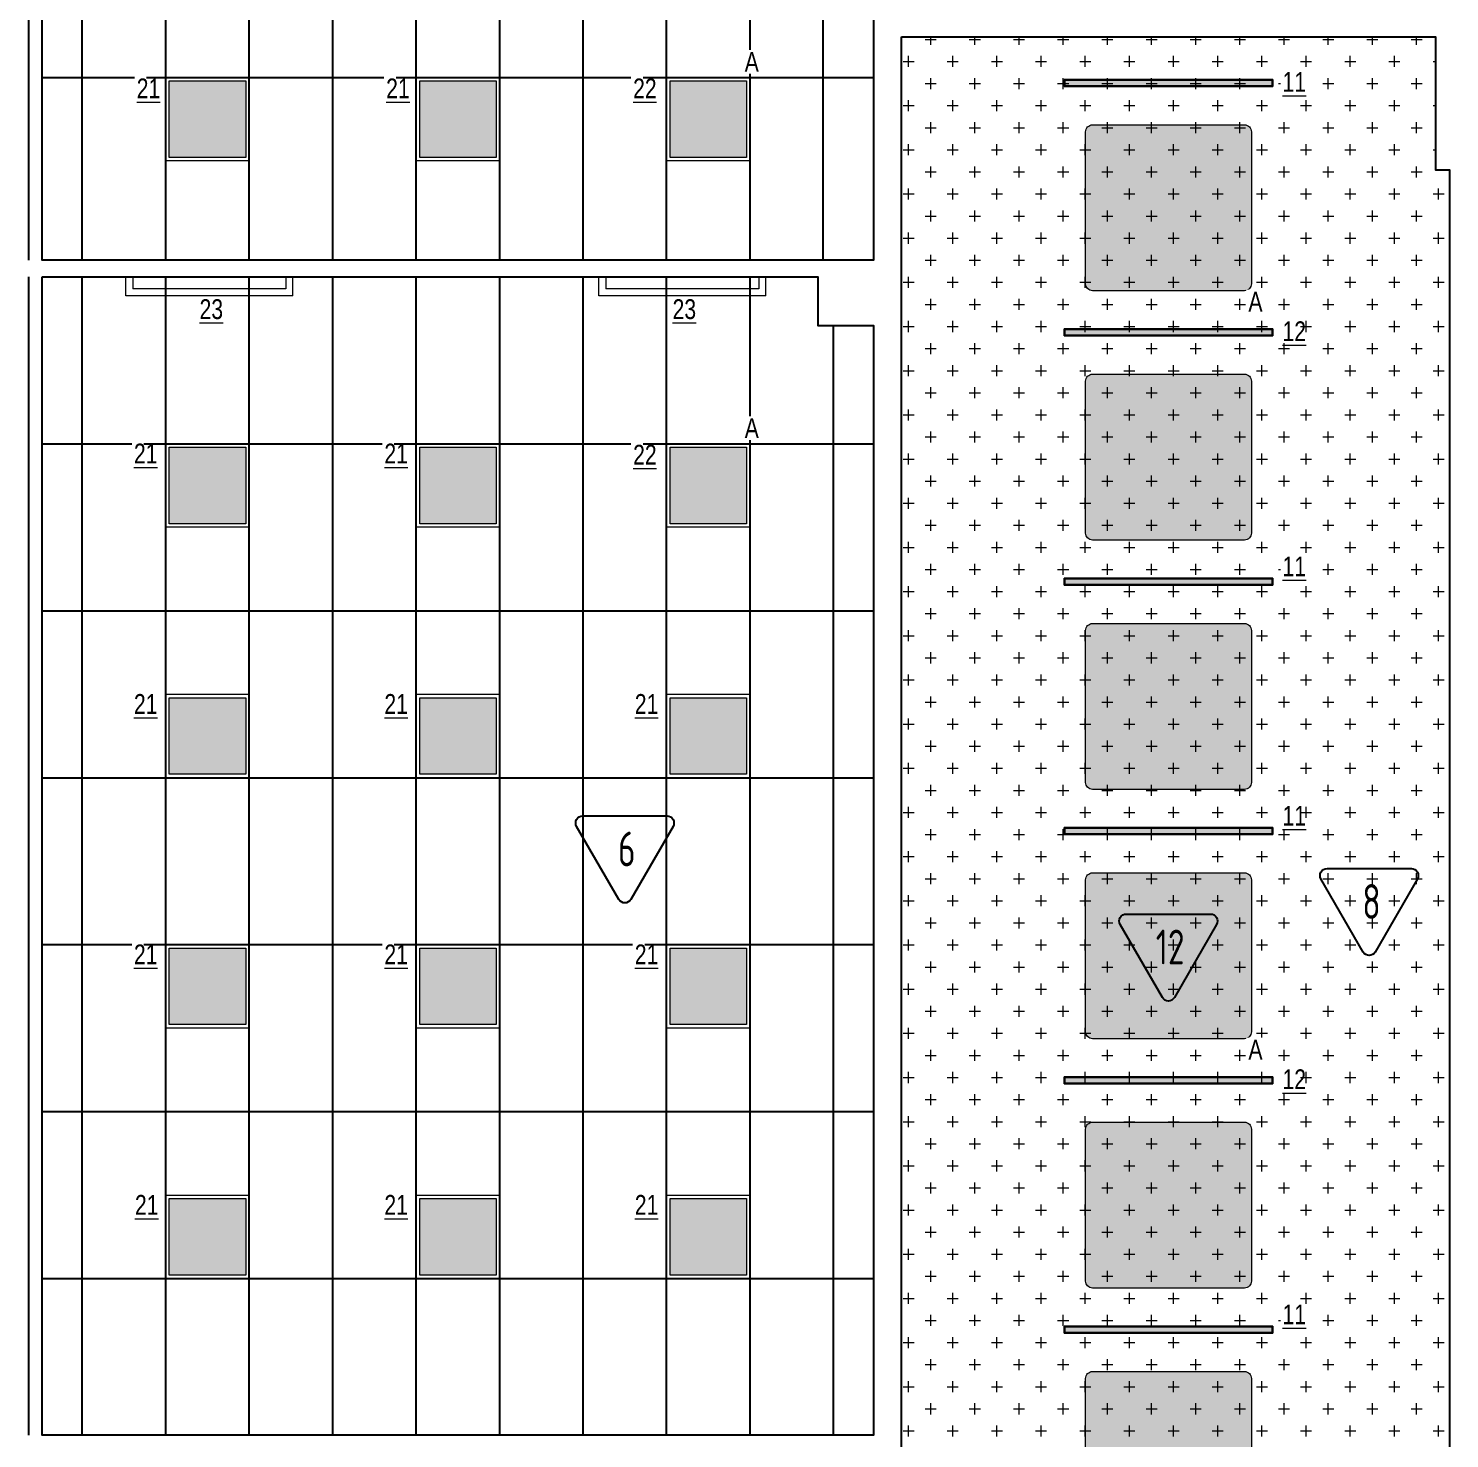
# Model space of a CAD drawing. Header units: millimetres. Extents: x -547274 to 397870, y -45599 to 141350.
# Drawn here: x -205054 to -194839, y 64791 to 74926 of the extents above; entities that cross this region are included whole.
import ezdxf

# ---------------------------------------------------------------- set-up
doc = ezdxf.new("R2010")
doc.units = ezdxf.units.MM
for name, color, linetype, lineweight in [('_ЭОМ_ОБЩ_Освещение_текст тип светильника', 172, 'Continuous', 50), ('_ЭОМ_светильник А', 1, 'Continuous', 35), ('_ЭОМ_светильник Р', 4, 'Continuous', 35), ('АР_Потолки_Штриховка', 252, 'Continuous', 0)]:
    doc.layers.add(name, color=color, linetype=linetype, lineweight=lineweight)
for name, color, linetype, lineweight, true_color in [('АР_Потолок_RAL 095 85 40', 7, 'Continuous', 5, 0xddc87a), ('АР_Потолок_RAL 100 70 20', 7, 'Continuous', 5, 0xb3ac85), ('АР_Потолок_Покраска', 7, 'Continuous', 5, 0x007399), ('АР_Потолок_Текстура дерево', 7, 'Continuous', 5, 0xe7bf8e)]:
    doc.layers.add(name, color=color, linetype=linetype, lineweight=lineweight, true_color=true_color)
doc.layers.add('Штриховка в сечении', color=7, linetype='Continuous')
doc.styles.add('ISOCPEUR', font='isocpeur.ttf', dxfattribs={"height": 800})
doc.styles.add('ГОСТ', font='cad.shx', dxfattribs={"width": 0.8})

# ---------------------------------------------------------------- blocks, each defined once
blk = doc.blocks.new('RVE-SLIM-PRIME-595')
at = {"layer": 'Штриховка в сечении', "lineweight": 9, "ltscale": 1000, "true_color": 0xf8f6b0, "transparency": 33554636}
h = blk.add_hatch(color=51, dxfattribs=at)
h.dxf.hatch_style = 1
h.paths.add_polyline_path([(275, 275), (-275, 275), (-275, -275), (275, -275)])
at = {"color": 0, "linetype": 'ByBlock', "lineweight": -2, "ltscale": 40}
for points in [[(300, -300), (-300, -300), (-300, 300), (300, 300)], [(275, -275), (-275, -275), (-275, 275), (275, 275)]]:
    blk.add_lwpolyline(points, close=True, dxfattribs=at)
blk = doc.blocks.new('Кососвет')
at = {"color": 0, "linetype": 'ByBlock', "lineweight": -2, "ltscale": 40}
for points in [[(-600, 26), (600, 26), (600, -111)], [(-600, 26), (-600, -111)], [(-550, -24), (550, -24)], [(-550, -111), (-550, -24)], [(600, -111), (550, -111), (550, -24)], [(-600, -111), (-550, -111)]]:
    blk.add_lwpolyline(points, dxfattribs=at)
blk = doc.blocks.new('RVE-PLS5070-1500-P')
at = {"color": 0, "linetype": 'ByBlock', "lineweight": -2, "ltscale": 40}
for points in [[(750, -25), (-750, -25), (-750, 25), (750, 25)], [(745, -20), (-745, -20), (-745, 20), (745, 20)]]:
    blk.add_lwpolyline(points, close=True, dxfattribs=at)

msp = doc.modelspace()

# ---------------------------------------------------------------- hatches: boundary and pattern name
at = {"layer": 'АР_Потолки_Штриховка', "ltscale": 100, "true_color": 0xf8f6b0}
h = msp.add_hatch(color=51, dxfattribs=at)
h.dxf.hatch_style = 1
h.paths.add_polyline_path([(-204041.4, 73998.2), (-203491.4, 73998.2), (-203491.4, 74548.2), (-204041.4, 74548.2)])
h = msp.add_hatch(color=51, dxfattribs=at)
h.dxf.hatch_style = 1
h.paths.add_polyline_path([(-202241.4, 73998.2), (-201691.4, 73998.2), (-201691.4, 74548.2), (-202241.4, 74548.2)])
h = msp.add_hatch(color=51, dxfattribs=at)
h.dxf.hatch_style = 1
h.paths.add_polyline_path([(-200441.4, 73998.2), (-199891.4, 73998.2), (-199891.4, 74548.2), (-200441.4, 74548.2)])
h = msp.add_hatch(color=51, dxfattribs=at)
h.dxf.hatch_style = 1
h.paths.add_polyline_path([(-196113.9, 74552.7), (-197603.9, 74552.7), (-197603.9, 74512.7), (-196113.9, 74512.7)])
h = msp.add_hatch(color=51, dxfattribs=at)
h.dxf.hatch_style = 1
h.paths.add_polyline_path([(-196113.9, 72760.7), (-197603.9, 72760.7), (-197603.9, 72720.7), (-196113.9, 72720.7)])
h = msp.add_hatch(color=51, dxfattribs=at)
h.dxf.hatch_style = 1
h.paths.add_polyline_path([(-204041.3, 71365.7), (-203491.3, 71365.7), (-203491.3, 71915.7), (-204041.3, 71915.7)])
h = msp.add_hatch(color=51, dxfattribs=at)
h.dxf.hatch_style = 1
h.paths.add_polyline_path([(-202241.3, 71365.7), (-201691.3, 71365.7), (-201691.3, 71915.7), (-202241.3, 71915.7)])
h = msp.add_hatch(color=51, dxfattribs=at)
h.dxf.hatch_style = 1
h.paths.add_polyline_path([(-200441.3, 71365.7), (-199891.3, 71365.7), (-199891.3, 71915.7), (-200441.3, 71915.7)])
h = msp.add_hatch(color=51, dxfattribs=at)
h.dxf.hatch_style = 1
h.paths.add_polyline_path([(-196113.9, 70968.7), (-197603.9, 70968.7), (-197603.9, 70928.7), (-196113.9, 70928.7)])
h = msp.add_hatch(color=51, dxfattribs=at)
h.dxf.hatch_style = 1
h.paths.add_polyline_path([(-204041.3, 69565.7), (-203491.3, 69565.7), (-203491.3, 70115.7), (-204041.3, 70115.7)])
h = msp.add_hatch(color=51, dxfattribs=at)
h.dxf.hatch_style = 1
h.paths.add_polyline_path([(-202241.3, 69565.7), (-201691.3, 69565.7), (-201691.3, 70115.7), (-202241.3, 70115.7)])
h = msp.add_hatch(color=51, dxfattribs=at)
h.dxf.hatch_style = 1
h.paths.add_polyline_path([(-200441.3, 69565.7), (-199891.3, 69565.7), (-199891.3, 70115.7), (-200441.3, 70115.7)])
h = msp.add_hatch(color=51, dxfattribs=at)
h.dxf.hatch_style = 1
h.paths.add_polyline_path([(-196113.9, 69176.7), (-197603.9, 69176.7), (-197603.9, 69136.7), (-196113.9, 69136.7)])
h = msp.add_hatch(color=51, dxfattribs=at)
h.dxf.hatch_style = 1
h.paths.add_polyline_path([(-204041.3, 67765.7), (-203491.3, 67765.7), (-203491.3, 68315.7), (-204041.3, 68315.7)])
h = msp.add_hatch(color=51, dxfattribs=at)
h.dxf.hatch_style = 1
h.paths.add_polyline_path([(-202241.3, 67765.7), (-201691.3, 67765.7), (-201691.3, 68315.7), (-202241.3, 68315.7)])
h = msp.add_hatch(color=51, dxfattribs=at)
h.dxf.hatch_style = 1
h.paths.add_polyline_path([(-200441.3, 67765.7), (-199891.3, 67765.7), (-199891.3, 68315.7), (-200441.3, 68315.7)])
h = msp.add_hatch(color=51, dxfattribs=at)
h.dxf.hatch_style = 1
h.paths.add_polyline_path([(-196113.9, 67384.7), (-197603.9, 67384.7), (-197603.9, 67344.7), (-196113.9, 67344.7)])
h = msp.add_hatch(color=51, dxfattribs=at)
h.dxf.hatch_style = 1
h.paths.add_polyline_path([(-204041.3, 65965.7), (-203491.3, 65965.7), (-203491.3, 66515.7), (-204041.3, 66515.7)])
h = msp.add_hatch(color=51, dxfattribs=at)
h.dxf.hatch_style = 1
h.paths.add_polyline_path([(-202241.3, 65965.7), (-201691.3, 65965.7), (-201691.3, 66515.7), (-202241.3, 66515.7)])
h = msp.add_hatch(color=51, dxfattribs=at)
h.dxf.hatch_style = 1
h.paths.add_polyline_path([(-200441.3, 65965.7), (-199891.3, 65965.7), (-199891.3, 66515.7), (-200441.3, 66515.7)])
h = msp.add_hatch(color=51, dxfattribs=at)
h.dxf.hatch_style = 1
h.paths.add_polyline_path([(-196113.9, 65592.7), (-197603.9, 65592.7), (-197603.9, 65552.7), (-196113.9, 65552.7)])
at = {"layer": 'АР_Потолок_RAL 095 85 40', "transparency": 33554687}
h = msp.add_hatch(color=256, dxfattribs=at)
h.dxf.hatch_style = 1
h.paths.add_polyline_path([(-196312.9, 71248.7, 0.4142136), (-196262.9, 71298.7), (-196262.9, 72390.7, 0.4142136), (-196312.9, 72440.7), (-197404.9, 72440.7, 0.4142136), (-197454.9, 72390.7), (-197454.9, 71298.7, 0.4142136), (-197404.9, 71248.7)])
h = msp.add_hatch(color=256, dxfattribs=at)
h.dxf.hatch_style = 1
h.paths.add_polyline_path([(-196312.9, 65872.7, 0.4142136), (-196262.9, 65922.7), (-196262.9, 67014.7, 0.4142136), (-196312.9, 67064.7), (-197404.9, 67064.7, 0.4142136), (-197454.9, 67014.7), (-197454.9, 65922.7, 0.4142136), (-197404.9, 65872.7)])
at = {"layer": 'АР_Потолок_RAL 100 70 20', "transparency": 33554687}
h = msp.add_hatch(color=256, dxfattribs=at)
h.dxf.hatch_style = 1
h.paths.add_polyline_path([(-196312.9, 69456.7, 0.4142136), (-196262.9, 69506.7), (-196262.9, 70598.7, 0.4142136), (-196312.9, 70648.7), (-197404.9, 70648.7, 0.4142136), (-197454.9, 70598.7), (-197454.9, 69506.7, 0.4142136), (-197404.9, 69456.7)])
h = msp.add_hatch(color=256, dxfattribs=at)
h.dxf.hatch_style = 1
h.paths.add_polyline_path([(-196312.9, 64080.7, 0.4142136), (-196262.9, 64130.7), (-196262.9, 65222.7, 0.4142136), (-196312.9, 65272.7), (-197404.9, 65272.7, 0.4142136), (-197454.9, 65222.7), (-197454.9, 64130.7, 0.4142136), (-197404.9, 64080.7)])
at = {"layer": 'АР_Потолок_Покраска'}
h = msp.add_hatch(dxfattribs=at)
h.set_pattern_fill('CROSS', color=256, scale=25)
h.set_pattern_definition([(0, (-430066, 37064.41), (158.75, 158.75), [79.375, -238.125]), (90, (-430026.32, 37024.73), (-158.75, 158.75), [79.375, -238.125])])
h.paths.add_polyline_path([(-198778.9, 74865.7), (-194938.9, 74865.7), (-194938.9, 73908.2), (-194838.9, 73908.2), (-194838.9, 71908.2), (-194838.9, 61806.4), (-196058.9, 61806.4), (-196058.9, 61655.7), (-197608.9, 61655.7), (-197608.9, 61806.4), (-198778.8, 61806.4)])
at = {"layer": 'АР_Потолок_Текстура дерево', "transparency": 33554687}
h = msp.add_hatch(color=256, dxfattribs=at)
h.dxf.hatch_style = 1
h.paths.add_polyline_path([(-196312.9, 73040.7, 0.4142136), (-196262.9, 73090.7), (-196262.9, 74182.7, 0.4142136), (-196312.9, 74232.7), (-197404.9, 74232.7, 0.4142136), (-197454.9, 74182.7), (-197454.9, 73090.7, 0.4142136), (-197404.9, 73040.7)])
h = msp.add_hatch(color=256, dxfattribs=at)
h.dxf.hatch_style = 1
h.paths.add_polyline_path([(-197404.9, 68856.7, 0.4142136), (-197454.9, 68806.7), (-197454.9, 67714.7, 0.4142136), (-197404.9, 67664.7), (-196312.9, 67664.7, 0.4142136), (-196262.9, 67714.7), (-196262.9, 68806.7, 0.4142136), (-196312.9, 68856.7)])

# ---------------------------------------------------------------- linework, layer by layer
for points in [[(-205053.9, 82485.7), (-205053.9, 73260.7)], [(-204666.4, 73260.7), (-204666.4, 82485.7)], [(-204066.4, 73260.7), (-204066.4, 82485.7)], [(-203466.4, 73260.7), (-203466.4, 82485.7)], [(-202866.4, 73260.7), (-202866.4, 82485.7)], [(-202266.4, 73260.7), (-202266.4, 82485.7)], [(-201666.4, 73260.7), (-201666.4, 82485.7)], [(-201066.4, 73260.7), (-201066.4, 82485.7)], [(-200466.4, 73260.7), (-200466.4, 82485.7)], [(-199866.4, 73260.7), (-199866.4, 82485.7)], [(-199341.4, 73260.7), (-199341.4, 81886.1)], [(-204953.9, 74573.2), (-198978.9, 74573.2)], [(-205053.9, 73140.7), (-205053.9, 64815.7)], [(-204666.4, 64815.7), (-204666.4, 73140.7)], [(-204066.4, 64815.7), (-204066.4, 73140.7)], [(-203466.4, 64815.7), (-203466.4, 73140.7)], [(-202866.4, 64815.7), (-202866.4, 73140.7)], [(-202266.4, 64815.7), (-202266.4, 73140.7)], [(-201666.4, 64815.7), (-201666.4, 73140.7)], [(-201066.4, 64815.7), (-201066.4, 73140.7)], [(-200466.4, 64815.7), (-200466.4, 73140.7)], [(-199866.4, 64815.7), (-199866.4, 73140.7)], [(-199266.4, 64815.7), (-199266.4, 72790.7)], [(-204953.9, 71940.7), (-198978.9, 71940.7)], [(-204953.9, 70740.7), (-198978.9, 70740.7)], [(-204953.9, 69540.7), (-198978.9, 69540.7)], [(-204953.9, 68340.7), (-198978.9, 68340.7)], [(-204953.9, 67140.7), (-198978.9, 67140.7)], [(-204953.9, 65940.7), (-198978.9, 65940.7)]]:
    msp.add_lwpolyline(points)
for points in [[(-204953.9, 82485.7), (-199378.9, 82483.2), (-199378.9, 81883.6), (-198978.8, 81886.1), (-198978.9, 73260.7), (-204953.9, 73260.7)], [(-198778.9, 74865.7), (-194938.9, 74865.7), (-194938.9, 73908.2), (-194838.9, 73908.2), (-194838.9, 71908.2), (-194838.9, 61655.7), (-198778.9, 61655.7)], [(-204953.9, 73140.7), (-199378.9, 73140.7), (-199378.9, 72790.7), (-198978.9, 72790.7), (-198978.8, 64815.7), (-204953.9, 64815.7)]]:
    msp.add_lwpolyline(points, close=True)
for points in [[(-201070.1, 69265.6), (-200463.8, 69265.6, -0.5773495), (-200420.5, 69190.6), (-200723.6, 68665.6, -0.5773541), (-200810.3, 68665.6), (-201113.4, 69190.6, -0.5773491), (-201070.1, 69265.6, -0.0000017)], [(-195719.8, 68887.7), (-195113.6, 68887.7, -0.5773495), (-195070.3, 68812.7), (-195373.4, 68287.7, -0.5773541), (-195460, 68287.7), (-195763.1, 68812.7, -0.5773491), (-195719.8, 68887.7, -0.0000017)], [(-197163.1, 68560.6), (-196556.9, 68560.6, -0.5773495), (-196513.6, 68485.6), (-196816.7, 67960.6, -0.5773541), (-196903.3, 67960.6), (-197206.4, 68485.6, -0.5773491), (-197163.1, 68560.6, -0.0000017)]]:
    msp.add_lwpolyline(points, format="xyb")
at = {"layer": 'АР_Потолки_Штриховка', "color": 18, "ltscale": 100, "true_color": 0x000000}
for points in [[(-203466.4, 73973.2), (-204066.4, 73973.2), (-204066.4, 74573.2), (-203466.4, 74573.2)], [(-201666.4, 73973.2), (-202266.4, 73973.2), (-202266.4, 74573.2), (-201666.4, 74573.2)], [(-199866.4, 73973.2), (-200466.4, 73973.2), (-200466.4, 74573.2), (-199866.4, 74573.2)], [(-203491.4, 73998.2), (-204041.4, 73998.2), (-204041.4, 74548.2), (-203491.4, 74548.2)], [(-201691.4, 73998.2), (-202241.4, 73998.2), (-202241.4, 74548.2), (-201691.4, 74548.2)], [(-199891.4, 73998.2), (-200441.4, 73998.2), (-200441.4, 74548.2), (-199891.4, 74548.2)], [(-196108.9, 74557.7), (-197608.9, 74557.7), (-197608.9, 74507.7), (-196108.9, 74507.7)], [(-196113.9, 74552.7), (-197603.9, 74552.7), (-197603.9, 74512.7), (-196113.9, 74512.7)], [(-196108.9, 72765.7), (-197608.9, 72765.7), (-197608.9, 72715.7), (-196108.9, 72715.7)], [(-196113.9, 72760.7), (-197603.9, 72760.7), (-197603.9, 72720.7), (-196113.9, 72720.7)], [(-203466.3, 71340.7), (-204066.3, 71340.7), (-204066.3, 71940.7), (-203466.3, 71940.7)], [(-203491.3, 71365.7), (-204041.3, 71365.7), (-204041.3, 71915.7), (-203491.3, 71915.7)], [(-201666.3, 71340.7), (-202266.3, 71340.7), (-202266.3, 71940.7), (-201666.3, 71940.7)], [(-201691.3, 71365.7), (-202241.3, 71365.7), (-202241.3, 71915.7), (-201691.3, 71915.7)], [(-199866.3, 71340.7), (-200466.3, 71340.7), (-200466.3, 71940.7), (-199866.3, 71940.7)], [(-199891.3, 71365.7), (-200441.3, 71365.7), (-200441.3, 71915.7), (-199891.3, 71915.7)], [(-196108.9, 70973.7), (-197608.9, 70973.7), (-197608.9, 70923.7), (-196108.9, 70923.7)], [(-196113.9, 70968.7), (-197603.9, 70968.7), (-197603.9, 70928.7), (-196113.9, 70928.7)], [(-203466.3, 69540.7), (-204066.3, 69540.7), (-204066.3, 70140.7), (-203466.3, 70140.7)], [(-203491.3, 69565.7), (-204041.3, 69565.7), (-204041.3, 70115.7), (-203491.3, 70115.7)], [(-201666.3, 69540.7), (-202266.3, 69540.7), (-202266.3, 70140.7), (-201666.3, 70140.7)], [(-201691.3, 69565.7), (-202241.3, 69565.7), (-202241.3, 70115.7), (-201691.3, 70115.7)], [(-199866.3, 69540.7), (-200466.3, 69540.7), (-200466.3, 70140.7), (-199866.3, 70140.7)], [(-199891.3, 69565.7), (-200441.3, 69565.7), (-200441.3, 70115.7), (-199891.3, 70115.7)], [(-196108.9, 69181.7), (-197608.9, 69181.7), (-197608.9, 69131.7), (-196108.9, 69131.7)], [(-196113.9, 69176.7), (-197603.9, 69176.7), (-197603.9, 69136.7), (-196113.9, 69136.7)], [(-203466.3, 67740.7), (-204066.3, 67740.7), (-204066.3, 68340.7), (-203466.3, 68340.7)], [(-201666.3, 67740.7), (-202266.3, 67740.7), (-202266.3, 68340.7), (-201666.3, 68340.7)], [(-199866.3, 67740.7), (-200466.3, 67740.7), (-200466.3, 68340.7), (-199866.3, 68340.7)], [(-203491.3, 67765.7), (-204041.3, 67765.7), (-204041.3, 68315.7), (-203491.3, 68315.7)], [(-201691.3, 67765.7), (-202241.3, 67765.7), (-202241.3, 68315.7), (-201691.3, 68315.7)], [(-199891.3, 67765.7), (-200441.3, 67765.7), (-200441.3, 68315.7), (-199891.3, 68315.7)], [(-196108.9, 67389.7), (-197608.9, 67389.7), (-197608.9, 67339.7), (-196108.9, 67339.7)], [(-196113.9, 67384.7), (-197603.9, 67384.7), (-197603.9, 67344.7), (-196113.9, 67344.7)], [(-203466.3, 65940.7), (-204066.3, 65940.7), (-204066.3, 66540.7), (-203466.3, 66540.7)], [(-203491.3, 65965.7), (-204041.3, 65965.7), (-204041.3, 66515.7), (-203491.3, 66515.7)], [(-201666.3, 65940.7), (-202266.3, 65940.7), (-202266.3, 66540.7), (-201666.3, 66540.7)], [(-201691.3, 65965.7), (-202241.3, 65965.7), (-202241.3, 66515.7), (-201691.3, 66515.7)], [(-199866.3, 65940.7), (-200466.3, 65940.7), (-200466.3, 66540.7), (-199866.3, 66540.7)], [(-199891.3, 65965.7), (-200441.3, 65965.7), (-200441.3, 66515.7), (-199891.3, 66515.7)], [(-196108.9, 65597.7), (-197608.9, 65597.7), (-197608.9, 65547.7), (-196108.9, 65547.7)], [(-196113.9, 65592.7), (-197603.9, 65592.7), (-197603.9, 65552.7), (-196113.9, 65552.7)]]:
    msp.add_lwpolyline(points, close=True, dxfattribs=at)
at = {"layer": 'АР_Потолки_Штриховка', "color": 18, "lineweight": 18, "ltscale": 100, "true_color": 0x000000}
for points in [[(-203466.4, 73973.2), (-204066.4, 73973.2), (-204066.4, 74573.2), (-203466.4, 74573.2)], [(-201666.4, 73973.2), (-202266.4, 73973.2), (-202266.4, 74573.2), (-201666.4, 74573.2)], [(-199866.4, 73973.2), (-200466.4, 73973.2), (-200466.4, 74573.2), (-199866.4, 74573.2)], [(-203491.4, 73998.2), (-204041.4, 73998.2), (-204041.4, 74548.2), (-203491.4, 74548.2)], [(-201691.4, 73998.2), (-202241.4, 73998.2), (-202241.4, 74548.2), (-201691.4, 74548.2)], [(-199891.4, 73998.2), (-200441.4, 73998.2), (-200441.4, 74548.2), (-199891.4, 74548.2)], [(-196108.9, 74557.7), (-197608.9, 74557.7), (-197608.9, 74507.7), (-196108.9, 74507.7)], [(-196113.9, 74552.7), (-197603.9, 74552.7), (-197603.9, 74512.7), (-196113.9, 74512.7)], [(-196108.9, 72765.7), (-197608.9, 72765.7), (-197608.9, 72715.7), (-196108.9, 72715.7)], [(-196113.9, 72760.7), (-197603.9, 72760.7), (-197603.9, 72720.7), (-196113.9, 72720.7)], [(-203466.3, 71340.7), (-204066.3, 71340.7), (-204066.3, 71940.7), (-203466.3, 71940.7)], [(-203491.3, 71365.7), (-204041.3, 71365.7), (-204041.3, 71915.7), (-203491.3, 71915.7)], [(-201666.3, 71340.7), (-202266.3, 71340.7), (-202266.3, 71940.7), (-201666.3, 71940.7)], [(-201691.3, 71365.7), (-202241.3, 71365.7), (-202241.3, 71915.7), (-201691.3, 71915.7)], [(-199866.3, 71340.7), (-200466.3, 71340.7), (-200466.3, 71940.7), (-199866.3, 71940.7)], [(-199891.3, 71365.7), (-200441.3, 71365.7), (-200441.3, 71915.7), (-199891.3, 71915.7)], [(-196108.9, 70973.7), (-197608.9, 70973.7), (-197608.9, 70923.7), (-196108.9, 70923.7)], [(-196113.9, 70968.7), (-197603.9, 70968.7), (-197603.9, 70928.7), (-196113.9, 70928.7)], [(-203466.3, 69540.7), (-204066.3, 69540.7), (-204066.3, 70140.7), (-203466.3, 70140.7)], [(-203491.3, 69565.7), (-204041.3, 69565.7), (-204041.3, 70115.7), (-203491.3, 70115.7)], [(-201666.3, 69540.7), (-202266.3, 69540.7), (-202266.3, 70140.7), (-201666.3, 70140.7)], [(-201691.3, 69565.7), (-202241.3, 69565.7), (-202241.3, 70115.7), (-201691.3, 70115.7)], [(-199866.3, 69540.7), (-200466.3, 69540.7), (-200466.3, 70140.7), (-199866.3, 70140.7)], [(-199891.3, 69565.7), (-200441.3, 69565.7), (-200441.3, 70115.7), (-199891.3, 70115.7)], [(-196108.9, 69181.7), (-197608.9, 69181.7), (-197608.9, 69131.7), (-196108.9, 69131.7)], [(-196113.9, 69176.7), (-197603.9, 69176.7), (-197603.9, 69136.7), (-196113.9, 69136.7)], [(-203466.3, 67740.7), (-204066.3, 67740.7), (-204066.3, 68340.7), (-203466.3, 68340.7)], [(-201666.3, 67740.7), (-202266.3, 67740.7), (-202266.3, 68340.7), (-201666.3, 68340.7)], [(-199866.3, 67740.7), (-200466.3, 67740.7), (-200466.3, 68340.7), (-199866.3, 68340.7)], [(-203491.3, 67765.7), (-204041.3, 67765.7), (-204041.3, 68315.7), (-203491.3, 68315.7)], [(-201691.3, 67765.7), (-202241.3, 67765.7), (-202241.3, 68315.7), (-201691.3, 68315.7)], [(-199891.3, 67765.7), (-200441.3, 67765.7), (-200441.3, 68315.7), (-199891.3, 68315.7)], [(-196108.9, 67389.7), (-197608.9, 67389.7), (-197608.9, 67339.7), (-196108.9, 67339.7)], [(-196113.9, 67384.7), (-197603.9, 67384.7), (-197603.9, 67344.7), (-196113.9, 67344.7)], [(-203466.3, 65940.7), (-204066.3, 65940.7), (-204066.3, 66540.7), (-203466.3, 66540.7)], [(-203491.3, 65965.7), (-204041.3, 65965.7), (-204041.3, 66515.7), (-203491.3, 66515.7)], [(-201666.3, 65940.7), (-202266.3, 65940.7), (-202266.3, 66540.7), (-201666.3, 66540.7)], [(-201691.3, 65965.7), (-202241.3, 65965.7), (-202241.3, 66515.7), (-201691.3, 66515.7)], [(-199866.3, 65940.7), (-200466.3, 65940.7), (-200466.3, 66540.7), (-199866.3, 66540.7)], [(-199891.3, 65965.7), (-200441.3, 65965.7), (-200441.3, 66515.7), (-199891.3, 66515.7)], [(-196108.9, 65597.7), (-197608.9, 65597.7), (-197608.9, 65547.7), (-196108.9, 65547.7)], [(-196113.9, 65592.7), (-197603.9, 65592.7), (-197603.9, 65552.7), (-196113.9, 65552.7)]]:
    msp.add_lwpolyline(points, close=True, dxfattribs=at)
at = {"layer": 'АР_Потолки_Штриховка', "color": 18, "ltscale": 100, "true_color": 0x000000}
for points in [[(-197404.9, 74232.7), (-196312.9, 74232.7, -0.4142136), (-196262.9, 74182.7), (-196262.9, 73090.7, -0.4142136), (-196312.9, 73040.7), (-197404.9, 73040.7, -0.4142136), (-197454.9, 73090.7), (-197454.9, 74182.7, -0.4142136)], [(-197404.9, 72440.7), (-196312.9, 72440.7, -0.4142136), (-196262.9, 72390.7), (-196262.9, 71298.7, -0.4142136), (-196312.9, 71248.7), (-197404.9, 71248.7, -0.4142136), (-197454.9, 71298.7), (-197454.9, 72390.7, -0.4142136)], [(-197404.9, 70648.7), (-196312.9, 70648.7, -0.4142136), (-196262.9, 70598.7), (-196262.9, 69506.7, -0.4142136), (-196312.9, 69456.7), (-197404.9, 69456.7, -0.4142136), (-197454.9, 69506.7), (-197454.9, 70598.7, -0.4142136)], [(-197404.9, 68856.7), (-196312.9, 68856.7, -0.4142136), (-196262.9, 68806.7), (-196262.9, 67714.7, -0.4142136), (-196312.9, 67664.7), (-197404.9, 67664.7, -0.4142136), (-197454.9, 67714.7), (-197454.9, 68806.7, -0.4142136)], [(-197404.9, 67064.7), (-196312.9, 67064.7, -0.4142136), (-196262.9, 67014.7), (-196262.9, 65922.7, -0.4142136), (-196312.9, 65872.7), (-197404.9, 65872.7, -0.4142136), (-197454.9, 65922.7), (-197454.9, 67014.7, -0.4142136)], [(-197404.9, 65272.7), (-196312.9, 65272.7, -0.4142136), (-196262.9, 65222.7), (-196262.9, 64130.7, -0.4142136), (-196312.9, 64080.7), (-197404.9, 64080.7, -0.4142136), (-197454.9, 64130.7), (-197454.9, 65222.7, -0.4142136)]]:
    msp.add_lwpolyline(points, format="xyb", close=True, dxfattribs=at)
at = {"layer": 'АР_Потолки_Штриховка', "color": 18, "lineweight": 18, "ltscale": 100, "true_color": 0x000000}
for points in [[(-197404.9, 74232.7), (-196312.9, 74232.7, -0.4142136), (-196262.9, 74182.7), (-196262.9, 73090.7, -0.4142136), (-196312.9, 73040.7), (-197404.9, 73040.7, -0.4142136), (-197454.9, 73090.7), (-197454.9, 74182.7, -0.4142136)], [(-197404.9, 72440.7), (-196312.9, 72440.7, -0.4142136), (-196262.9, 72390.7), (-196262.9, 71298.7, -0.4142136), (-196312.9, 71248.7), (-197404.9, 71248.7, -0.4142136), (-197454.9, 71298.7), (-197454.9, 72390.7, -0.4142136)], [(-197404.9, 70648.7), (-196312.9, 70648.7, -0.4142136), (-196262.9, 70598.7), (-196262.9, 69506.7, -0.4142136), (-196312.9, 69456.7), (-197404.9, 69456.7, -0.4142136), (-197454.9, 69506.7), (-197454.9, 70598.7, -0.4142136)], [(-197404.9, 68856.7), (-196312.9, 68856.7, -0.4142136), (-196262.9, 68806.7), (-196262.9, 67714.7, -0.4142136), (-196312.9, 67664.7), (-197404.9, 67664.7, -0.4142136), (-197454.9, 67714.7), (-197454.9, 68806.7, -0.4142136)], [(-197404.9, 67064.7), (-196312.9, 67064.7, -0.4142136), (-196262.9, 67014.7), (-196262.9, 65922.7, -0.4142136), (-196312.9, 65872.7), (-197404.9, 65872.7, -0.4142136), (-197454.9, 65922.7), (-197454.9, 67014.7, -0.4142136)], [(-197404.9, 65272.7), (-196312.9, 65272.7, -0.4142136), (-196262.9, 65222.7), (-196262.9, 64130.7, -0.4142136), (-196312.9, 64080.7), (-197404.9, 64080.7, -0.4142136), (-197454.9, 64130.7), (-197454.9, 65222.7, -0.4142136)]]:
    msp.add_lwpolyline(points, format="xyb", close=True, dxfattribs=at)

# ---------------------------------------------------------------- block references
at = {"layer": '_ЭОМ_светильник А', "color": 18, "lineweight": 18, "ltscale": 100, "true_color": 0x000000}
for p in [(-200166.4, 74273.2), (-200166.3, 71640.7)]:
    msp.add_blockref('RVE-SLIM-PRIME-595', p, dxfattribs=at)
at = {"layer": '_ЭОМ_светильник А', "color": 18, "lineweight": 18, "ltscale": 100, "true_color": 0x000000, "rotation": 180}
for p in [(-196858.9, 72740.7), (-196858.9, 67364.7)]:
    msp.add_blockref('RVE-PLS5070-1500-P', p, dxfattribs=at)
at = {"layer": '_ЭОМ_светильник Р', "color": 18, "lineweight": 18, "ltscale": 100, "true_color": 0x000000}
for p in [(-203766.4, 74273.2), (-201966.4, 74273.2), (-203766.3, 71640.7), (-201966.3, 71640.7), (-203766.3, 69840.7), (-201966.3, 69840.7), (-200166.3, 69840.7), (-203766.3, 68040.7), (-201966.3, 68040.7), (-200166.3, 68040.7), (-203766.3, 66240.7), (-201966.3, 66240.7), (-200166.3, 66240.7)]:
    msp.add_blockref('RVE-SLIM-PRIME-595', p, dxfattribs=at)
at = {"layer": '_ЭОМ_светильник Р', "color": 18, "lineweight": 18, "ltscale": 100, "true_color": 0x000000, "rotation": 180}
for name, p in [('RVE-PLS5070-1500-P', (-196858.9, 74532.7)), ('Кососвет', (-203753.9, 73029.5)), ('Кососвет', (-200353.9, 73029.5)), ('RVE-PLS5070-1500-P', (-196858.9, 70948.7)), ('RVE-PLS5070-1500-P', (-196858.9, 69156.7)), ('RVE-PLS5070-1500-P', (-196858.9, 65572.7))]:
    msp.add_blockref(name, p, dxfattribs=at)

# ---------------------------------------------------------------- texts
at = {"char_height": 250, "width": 294.334, "attachment_point": 1, "style": 'ISOCPEUR'}
for s, insert in [('{\\W0.7;6}', (-200816.4, 69153.5)), ('{\\W0.7;8}', (-195466.1, 68775.7)), ('{\\W0.7;12}', (-196951, 68448.6))]:
    msp.add_mtext(s, dxfattribs=dict(at, insert=insert))

# ---------------------------------------------------------------- next in the draw order: texts
at = {"layer": '_ЭОМ_ОБЩ_Освещение_текст тип светильника', "color": 18, "lineweight": 18, "ltscale": 40, "true_color": 0x000000, "char_height": 142.19, "width": 55.872, "attachment_point": 1, "style": 'ГОСТ', "bg_fill": 3, "box_fill_scale": 1.1, "bg_fill_color": 256, "bg_fill_transparency": 0}
for s, insert in [('{\\L21}', (-204275.5, 74565.6)), ('{\\L21}', (-202482.7, 74565.6)), ('{\\L22}', (-200707.5, 74565.6)), ('{\\L11}', (-196039.9, 74612.2)), ('{\\L23}', (-203823.8, 72979.2)), ('{\\L23}', (-200423.8, 72979.2)), ('{\\L12}', (-196039.9, 72820.2)), ('{\\L21}', (-204295.4, 71941.6)), ('{\\L21}', (-202495.4, 71941.6)), ('{\\L22}', (-200707.5, 71933.1)), ('{\\L11}', (-196039.9, 71130.3)), ('{\\L21}', (-204295.4, 70141.6)), ('{\\L21}', (-202495.4, 70141.6)), ('{\\L21}', (-200695.4, 70141.6)), ('{\\L11}', (-196039.9, 69338.3)), ('{\\L21}', (-204295.4, 68341.6)), ('{\\L21}', (-202495.4, 68341.6)), ('{\\L21}', (-200695.4, 68341.6)), ('{\\L12}', (-196039.9, 67444.2)), ('{\\L21}', (-204288.1, 66541.6)), ('{\\L21}', (-202495.4, 66541.6)), ('{\\L21}', (-200695.4, 66541.6)), ('{\\L11}', (-196039.9, 65754.3))]:
    msp.add_mtext(s, dxfattribs=dict(at, insert=insert))
at = {"layer": '_ЭОМ_светильник А', "color": 18, "lineweight": 18, "ltscale": 100, "true_color": 0x000000, "char_height": 142.2, "width": 86.044, "attachment_point": 1, "style": 'ГОСТ', "bg_fill": 3, "box_fill_scale": 1.1, "bg_fill_color": 256, "bg_fill_transparency": 0}
for insert in [(-199905.3, 74756.6), (-196284.7, 73032.7), (-199905.3, 72124.1), (-196284.7, 67656.7)]:
    msp.add_mtext('А', dxfattribs=dict(at, insert=insert))

doc.saveas('drawing.dxf')
